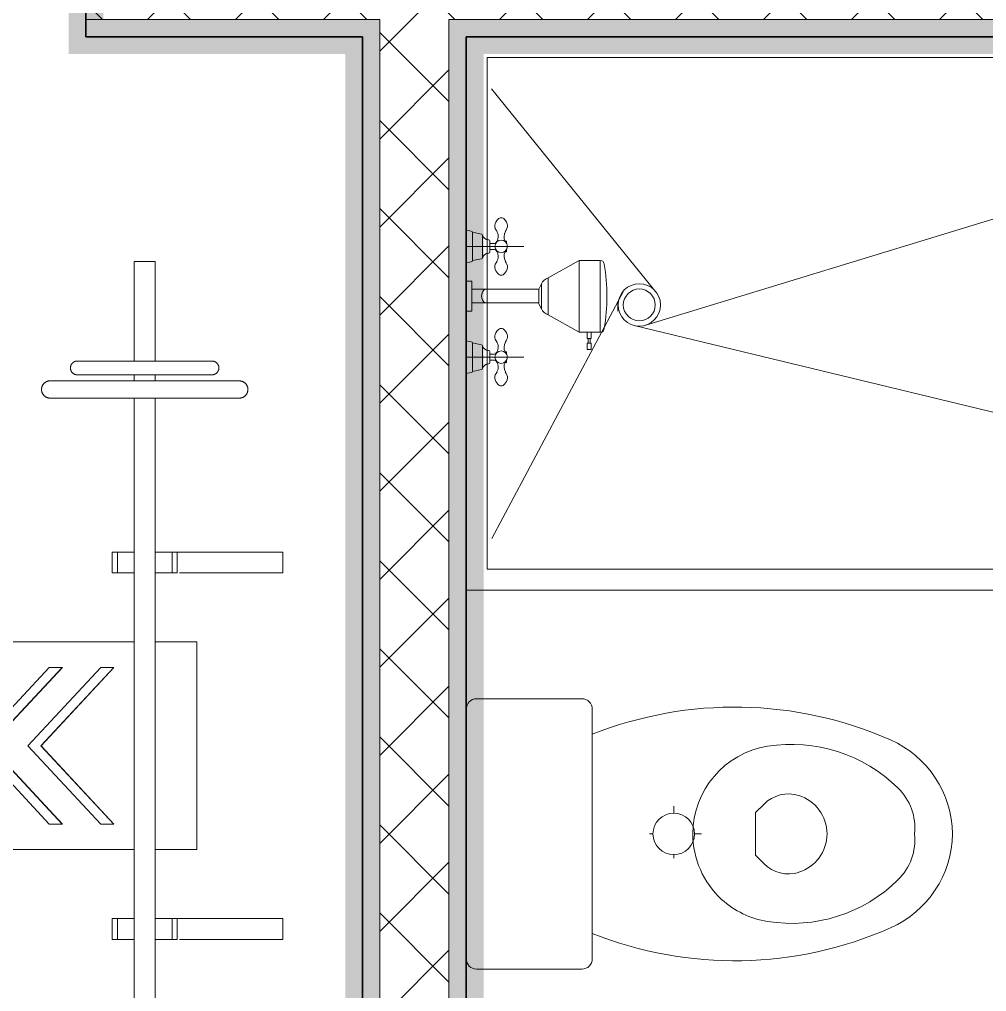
# Model space of a CAD drawing. Header units: metres. Extents: x -144 to 1000, y -717 to 29.
# Drawn here: x 834.612 to 836.01, y -563.249 to -561.844 of the extents above; entities that cross this region are included whole.
import ezdxf

# ---------------------------------------------------------------- set-up
doc = ezdxf.new("R2010")
doc.units = ezdxf.units.M
doc.layers.get('0').update_dxf_attribs({"color": 1})
doc.layers.add('00-MEDICION', color=30, linetype='Continuous')
for name, color, linetype, lineweight in [('A-GENM', 1, 'Continuous', 9), ('A-WALL', 4, 'Continuous', 9), ('P-SANR-FIXT', 1, 'Continuous', 9)]:
    doc.layers.add(name, color=color, linetype=linetype, lineweight=lineweight)
doc.layers.add('A-WALL-PATT', color=7, linetype='Continuous', lineweight=35, true_color=0x9c9c9c)

# ---------------------------------------------------------------- blocks, each defined once
blk = doc.blocks.new('H')
at = {"layer": 'A-WALL-PATT', "true_color": 0x747474}
h = blk.add_hatch(color=8, dxfattribs=at)
h.paths.add_polyline_path([(840.9053, -503.0254), (840.9116, -503.0254), (840.9116, -503.0004), (839.3866, -503.0004), (839.3866, -503.0254), (840.8816, -503.0254)])
h.paths.add_polyline_path([(839.2866, -503.0254), (839.2866, -503.0004), (838.8616, -503.0004), (838.8616, -503.0254), (839.2616, -503.0254)])
blk.add_hatch(color=8, dxfattribs=at).paths.add_polyline_path([(839.2866, -505.2504), (839.2866, -503.0254), (839.2616, -503.0254), (839.2616, -505.2504)])
at = {"layer": 'A-WALL-PATT', "lineweight": 5, "true_color": 0x747474}
blk.add_hatch(color=8, dxfattribs=at).paths.add_polyline_path([(839.4116, -505.2254), (839.4116, -503.0254), (839.3866, -503.0254), (839.3866, -505.2254)])
at = {"layer": 'A-GENM'}
for p, q in [((838.9316, -503.3504), (838.9316, -503.4943)), ((838.9616, -503.3504), (838.9316, -503.3504)), ((838.9616, -503.4943), (838.9616, -503.3504)), ((838.8466, -503.4946), (838.847, -503.4945)), ((838.847, -503.4945), (838.8474, -503.4944)), ((838.8474, -503.4944), (838.8478, -503.4944)), ((838.8478, -503.4944), (838.8482, -503.4943)), ((838.8482, -503.4943), (838.8486, -503.4943)), ((838.8486, -503.4943), (838.849, -503.4943)), ((838.849, -503.4943), (838.8492, -503.4943)), ((838.8492, -503.4943), (838.8493, -503.4943)), ((838.8493, -503.4943), (838.8492, -503.4943)), ((838.8493, -503.4943), (838.8495, -503.4943)), ((838.8494, -503.4943), (838.8493, -503.4943)), ((838.8497, -503.4943), (838.8494, -503.4943)), ((838.8495, -503.4943), (838.8499, -503.4943)), ((838.8502, -503.4943), (838.8497, -503.4943)), ((838.8499, -503.4943), (838.8505, -503.4943)), ((838.8508, -503.4943), (838.8502, -503.4943)), ((838.8505, -503.4943), (838.8512, -503.4943)), ((838.8516, -503.4943), (838.8508, -503.4943)), ((838.8512, -503.4943), (838.852, -503.4943)), ((838.8525, -503.4943), (838.8516, -503.4943)), ((838.852, -503.4943), (838.853, -503.4943)), ((838.8536, -503.4943), (838.8525, -503.4943)), ((838.853, -503.4943), (838.8542, -503.4943)), ((838.8549, -503.4943), (838.8536, -503.4943)), ((838.8562, -503.4943), (838.8549, -503.4943)), ((838.8578, -503.4943), (838.8562, -503.4943)), ((838.8594, -503.4943), (838.8578, -503.4943)), ((838.8612, -503.4943), (838.8594, -503.4943)), ((838.8632, -503.4943), (838.8612, -503.4943)), ((838.8652, -503.4943), (838.8632, -503.4943)), ((838.8674, -503.4943), (838.8652, -503.4943)), ((838.8698, -503.4943), (838.8674, -503.4943)), ((838.8722, -503.4943), (838.8698, -503.4943)), ((838.8748, -503.4943), (838.8722, -503.4943)), ((838.8775, -503.4943), (838.8748, -503.4943)), ((838.8803, -503.4943), (838.8775, -503.4943)), ((838.8832, -503.4943), (838.8803, -503.4943)), ((838.8862, -503.4943), (838.8832, -503.4943)), ((838.8893, -503.4943), (838.8862, -503.4943)), ((838.8925, -503.4943), (838.8893, -503.4943)), ((838.8958, -503.4943), (838.8925, -503.4943)), ((838.8991, -503.4943), (838.8958, -503.4943)), ((838.9026, -503.4943), (838.8991, -503.4943)), ((838.9061, -503.4943), (838.9026, -503.4943)), ((838.9096, -503.4943), (838.9061, -503.4943)), ((838.9133, -503.4943), (838.9096, -503.4943)), ((838.9169, -503.4943), (838.9133, -503.4943)), ((838.9207, -503.4943), (838.9169, -503.4943)), ((838.9245, -503.4943), (838.9207, -503.4943)), ((838.9283, -503.4943), (838.9245, -503.4943)), ((838.9321, -503.4943), (838.9283, -503.4943)), ((838.936, -503.4943), (838.9321, -503.4943)), ((838.9398, -503.4943), (838.936, -503.4943)), ((838.9437, -503.4943), (838.9398, -503.4943)), ((838.9476, -503.4943), (838.9437, -503.4943)), ((838.9515, -503.4943), (838.9476, -503.4943)), ((838.9554, -503.4943), (838.9515, -503.4943)), ((838.9593, -503.4943), (838.9554, -503.4943)), ((838.9631, -503.4943), (838.9593, -503.4943)), ((838.9669, -503.4943), (838.9631, -503.4943)), ((838.9707, -503.4943), (838.9669, -503.4943)), ((838.9745, -503.4943), (838.9707, -503.4943)), ((838.9782, -503.4943), (838.9745, -503.4943)), ((838.9818, -503.4943), (838.9782, -503.4943)), ((838.9854, -503.4943), (838.9818, -503.4943)), ((838.989, -503.4943), (838.9854, -503.4943)), ((838.9924, -503.4943), (838.989, -503.4943)), ((838.9958, -503.4943), (838.9924, -503.4943)), ((838.9992, -503.4943), (838.9958, -503.4943)), ((839.0024, -503.4943), (838.9992, -503.4943)), ((839.0055, -503.4943), (839.0024, -503.4943)), ((839.0086, -503.4943), (839.0055, -503.4943)), ((839.0115, -503.4943), (839.0086, -503.4943)), ((839.0144, -503.4943), (839.0115, -503.4943)), ((839.0171, -503.4943), (839.0144, -503.4943)), ((839.0197, -503.4943), (839.0171, -503.4943)), ((839.0222, -503.4943), (839.0197, -503.4943)), ((839.0246, -503.4943), (839.0222, -503.4943)), ((839.0269, -503.4943), (839.0246, -503.4943)), ((839.029, -503.4943), (839.0269, -503.4943)), ((839.031, -503.4943), (839.029, -503.4943)), ((839.0329, -503.4943), (839.031, -503.4943)), ((839.0346, -503.4943), (839.0329, -503.4943)), ((839.0362, -503.4943), (839.0346, -503.4943)), ((839.0377, -503.4943), (839.0362, -503.4943)), ((839.039, -503.4943), (839.0377, -503.4943)), ((839.0401, -503.4943), (839.039, -503.4943)), ((839.0395, -503.4943), (839.0406, -503.4943)), ((839.0411, -503.4943), (839.0401, -503.4943)), ((839.0406, -503.4943), (839.0415, -503.4943)), ((839.042, -503.4943), (839.0411, -503.4943)), ((839.0415, -503.4943), (839.0423, -503.4943)), ((839.0427, -503.4943), (839.042, -503.4943)), ((839.0423, -503.4943), (839.0429, -503.4943)), ((839.0432, -503.4943), (839.0427, -503.4943)), ((839.0429, -503.4943), (839.0434, -503.4943)), ((839.0436, -503.4943), (839.0432, -503.4943)), ((839.0434, -503.4943), (839.0437, -503.4943)), ((839.0438, -503.4943), (839.0436, -503.4943)), ((839.0437, -503.4943), (839.0439, -503.4943)), ((839.0439, -503.4943), (839.0438, -503.4943)), ((839.0439, -503.4943), (839.0443, -503.4943)), ((839.0439, -503.4943), (839.0439, -503.4943)), ((839.0443, -503.4943), (839.0447, -503.4943)), ((839.0447, -503.4943), (839.0451, -503.4943)), ((839.0451, -503.4943), (839.0455, -503.4944)), ((839.0455, -503.4944), (839.0459, -503.4945)), ((839.0459, -503.4945), (839.0463, -503.4945)), ((838.8392, -503.504), (838.8393, -503.5036)), ((838.8392, -503.5044), (838.8392, -503.504)), ((838.8392, -503.5048), (838.8392, -503.5044)), ((838.8393, -503.5052), (838.8392, -503.5048)), ((838.8393, -503.5028), (838.8394, -503.5024)), ((838.8393, -503.5032), (838.8393, -503.5028)), ((838.8393, -503.5036), (838.8393, -503.5032)), ((838.8393, -503.5056), (838.8393, -503.5052)), ((838.8394, -503.506), (838.8393, -503.5056)), ((838.8394, -503.5024), (838.8395, -503.502)), ((838.8395, -503.5063), (838.8394, -503.506)), ((838.8395, -503.502), (838.8396, -503.5016)), ((838.8395, -503.5067), (838.8395, -503.5063)), ((838.8397, -503.5071), (838.8395, -503.5067)), ((838.8396, -503.5016), (838.8397, -503.5012)), ((838.8397, -503.5012), (838.8398, -503.5008)), ((838.8398, -503.5075), (838.8397, -503.5071)), ((838.8398, -503.5008), (838.84, -503.5005)), ((838.8399, -503.5079), (838.8398, -503.5075)), ((838.8401, -503.5082), (838.8399, -503.5079)), ((838.84, -503.5005), (838.8401, -503.5001)), ((838.8401, -503.5001), (838.8403, -503.4997)), ((838.8402, -503.5086), (838.8401, -503.5082)), ((838.8403, -503.4997), (838.8405, -503.4994)), ((838.8405, -503.4994), (838.8407, -503.499)), ((838.8407, -503.499), (838.8409, -503.4987)), ((838.8409, -503.4987), (838.8411, -503.4984)), ((838.8411, -503.4984), (838.8414, -503.498)), ((838.8414, -503.498), (838.8416, -503.4977)), ((838.8416, -503.4977), (838.8419, -503.4974)), ((838.8419, -503.4974), (838.8422, -503.4972)), ((838.8422, -503.4972), (838.8425, -503.4969)), ((838.8425, -503.4969), (838.8428, -503.4966)), ((838.8428, -503.4966), (838.8431, -503.4964)), ((838.8431, -503.4964), (838.8434, -503.4961)), ((838.8434, -503.4961), (838.8437, -503.4959)), ((838.8437, -503.4959), (838.8441, -503.4957)), ((838.8441, -503.4957), (838.8444, -503.4955)), ((838.8444, -503.4955), (838.8448, -503.4953)), ((838.8448, -503.4953), (838.8451, -503.4951)), ((838.8451, -503.4951), (838.8455, -503.495)), ((838.8455, -503.495), (838.8459, -503.4948)), ((838.8459, -503.4948), (838.8463, -503.4947)), ((838.8463, -503.4947), (838.8466, -503.4946)), ((839.0463, -503.4945), (839.0467, -503.4946)), ((839.0467, -503.4946), (839.047, -503.4948)), ((839.047, -503.4948), (839.0474, -503.4949)), ((839.0474, -503.4949), (839.0478, -503.495)), ((839.0478, -503.495), (839.0482, -503.4952)), ((839.0482, -503.4952), (839.0485, -503.4954)), ((839.0485, -503.4954), (839.0489, -503.4956)), ((839.0489, -503.4956), (839.0492, -503.4958)), ((839.0492, -503.4958), (839.0495, -503.496)), ((839.0495, -503.496), (839.0499, -503.4962)), ((839.0499, -503.4962), (839.0502, -503.4965)), ((839.0502, -503.4965), (839.0505, -503.4967)), ((839.0505, -503.4967), (839.0508, -503.497)), ((839.0508, -503.497), (839.0511, -503.4973)), ((839.0511, -503.4973), (839.0513, -503.4976)), ((839.0513, -503.4976), (839.0516, -503.4979)), ((839.0516, -503.4979), (839.0519, -503.4982)), ((839.0519, -503.4982), (839.0521, -503.4985)), ((839.0521, -503.4985), (839.0523, -503.4989)), ((839.0523, -503.4989), (839.0525, -503.4992)), ((839.0525, -503.4992), (839.0527, -503.4995)), ((839.0527, -503.4995), (839.0529, -503.4999)), ((839.053, -503.5084), (839.0528, -503.5088)), ((839.0529, -503.4999), (839.0531, -503.5003)), ((839.0531, -503.508), (839.053, -503.5084)), ((839.0531, -503.5003), (839.0532, -503.5006)), ((839.0533, -503.5077), (839.0531, -503.508)), ((839.0532, -503.5006), (839.0534, -503.501)), ((839.0534, -503.5073), (839.0533, -503.5077)), ((839.0534, -503.501), (839.0535, -503.5014)), ((839.0535, -503.5069), (839.0534, -503.5073)), ((839.0535, -503.5014), (839.0536, -503.5018)), ((839.0536, -503.5065), (839.0535, -503.5069)), ((839.0536, -503.5018), (839.0537, -503.5022)), ((839.0537, -503.5061), (839.0536, -503.5065)), ((839.0537, -503.5022), (839.0538, -503.5026)), ((839.0538, -503.5057), (839.0537, -503.5061)), ((839.0538, -503.5026), (839.0538, -503.5029)), ((839.0538, -503.5029), (839.0539, -503.5033)), ((839.0539, -503.5049), (839.0538, -503.5053)), ((839.0538, -503.5053), (839.0538, -503.5057)), ((839.0539, -503.5033), (839.0539, -503.5037)), ((839.0539, -503.5037), (839.0539, -503.5041)), ((839.0539, -503.5041), (839.0539, -503.5045)), ((839.0539, -503.5045), (839.0539, -503.5049)), ((838.8404, -503.509), (838.8402, -503.5086)), ((838.8406, -503.5093), (838.8404, -503.509)), ((838.8408, -503.5097), (838.8406, -503.5093)), ((838.841, -503.51), (838.8408, -503.5097)), ((838.8413, -503.5103), (838.841, -503.51)), ((838.8415, -503.5106), (838.8413, -503.5103)), ((838.8418, -503.5109), (838.8415, -503.5106)), ((838.8421, -503.5112), (838.8418, -503.5109)), ((838.8423, -503.5115), (838.8421, -503.5112)), ((838.8426, -503.5118), (838.8423, -503.5115)), ((838.8429, -503.512), (838.8426, -503.5118)), ((838.8433, -503.5123), (838.8429, -503.512)), ((838.8436, -503.5125), (838.8433, -503.5123)), ((838.8439, -503.5127), (838.8436, -503.5125)), ((838.8443, -503.5129), (838.8439, -503.5127)), ((838.8446, -503.5131), (838.8443, -503.5129)), ((838.845, -503.5133), (838.8446, -503.5131)), ((838.8453, -503.5135), (838.845, -503.5133)), ((838.8457, -503.5136), (838.8453, -503.5135)), ((838.8461, -503.5137), (838.8457, -503.5136)), ((838.8465, -503.5139), (838.8461, -503.5137)), ((838.8469, -503.514), (838.8465, -503.5139)), ((838.8472, -503.5141), (838.8469, -503.514)), ((838.8476, -503.5141), (838.8472, -503.5141)), ((838.848, -503.5142), (838.8476, -503.5141)), ((838.8484, -503.5142), (838.848, -503.5142)), ((838.8488, -503.5142), (838.8484, -503.5142)), ((838.8492, -503.5143), (838.8488, -503.5142)), ((838.8493, -503.5143), (838.8492, -503.5143)), ((838.8492, -503.5143), (838.8493, -503.5143)), ((838.8494, -503.5143), (838.8493, -503.5143)), ((838.8493, -503.5143), (838.8495, -503.5143)), ((838.8497, -503.5143), (838.8494, -503.5143)), ((838.8495, -503.5143), (838.8499, -503.5143)), ((838.8502, -503.5143), (838.8497, -503.5143)), ((838.8499, -503.5143), (838.8505, -503.5143)), ((838.8508, -503.5143), (838.8502, -503.5143)), ((838.8505, -503.5143), (838.8512, -503.5143)), ((838.8516, -503.5143), (838.8508, -503.5143)), ((838.8512, -503.5143), (838.852, -503.5143)), ((838.8525, -503.5143), (838.8516, -503.5143)), ((838.852, -503.5143), (838.853, -503.5143)), ((838.8536, -503.5143), (838.8525, -503.5143)), ((838.853, -503.5143), (838.8542, -503.5143)), ((838.8542, -503.5143), (838.8555, -503.5143)), ((838.8555, -503.5143), (838.8569, -503.5143)), ((838.8569, -503.5143), (838.8585, -503.5143)), ((838.8585, -503.5143), (838.8602, -503.5143)), ((838.8602, -503.5143), (838.8621, -503.5143)), ((838.8621, -503.5143), (838.8641, -503.5143)), ((838.8641, -503.5143), (838.8662, -503.5143)), ((838.8662, -503.5143), (838.8685, -503.5143)), ((838.8685, -503.5143), (838.8709, -503.5143)), ((838.8709, -503.5143), (838.8734, -503.5143)), ((838.8734, -503.5143), (838.876, -503.5143)), ((838.876, -503.5143), (838.8788, -503.5143)), ((838.8788, -503.5143), (838.8816, -503.5143)), ((838.8816, -503.5143), (838.8845, -503.5143)), ((838.8845, -503.5143), (838.8876, -503.5143)), ((838.8876, -503.5143), (838.8907, -503.5143)), ((838.8907, -503.5143), (838.894, -503.5143)), ((838.894, -503.5143), (838.8973, -503.5143)), ((838.8973, -503.5143), (838.9007, -503.5143)), ((838.9007, -503.5143), (838.9042, -503.5143)), ((838.9042, -503.5143), (838.9077, -503.5143)), ((838.9077, -503.5143), (838.9113, -503.5143)), ((838.9113, -503.5143), (838.915, -503.5143)), ((838.915, -503.5143), (838.9187, -503.5143)), ((838.9187, -503.5143), (838.9224, -503.5143)), ((838.9224, -503.5143), (838.9262, -503.5143)), ((838.9262, -503.5143), (838.93, -503.5143)), ((838.93, -503.5143), (838.9339, -503.5143)), ((838.9316, -503.5143), (838.9316, -503.5229)), ((838.9339, -503.5143), (838.9377, -503.5143)), ((838.9377, -503.5143), (838.9416, -503.5143)), ((838.9416, -503.5143), (838.9455, -503.5143)), ((838.9455, -503.5143), (838.9494, -503.5143)), ((838.9494, -503.5143), (838.9533, -503.5143)), ((838.9533, -503.5143), (838.9572, -503.5143)), ((838.9572, -503.5143), (838.961, -503.5143)), ((838.961, -503.5143), (838.9649, -503.5143)), ((838.9616, -503.5229), (838.9616, -503.5143)), ((838.9649, -503.5143), (838.9687, -503.5143)), ((838.9687, -503.5143), (838.9725, -503.5143)), ((838.9725, -503.5143), (838.9762, -503.5143)), ((838.9762, -503.5143), (838.9799, -503.5143)), ((838.9799, -503.5143), (838.9835, -503.5143)), ((838.9835, -503.5143), (838.9871, -503.5143)), ((838.9871, -503.5143), (838.9906, -503.5143)), ((838.9906, -503.5143), (838.994, -503.5143)), ((838.994, -503.5143), (838.9974, -503.5143)), ((838.9974, -503.5143), (839.0007, -503.5143)), ((839.0007, -503.5143), (839.0038, -503.5143)), ((839.0038, -503.5143), (839.0069, -503.5143)), ((839.0069, -503.5143), (839.0099, -503.5143)), ((839.0099, -503.5143), (839.0129, -503.5143)), ((839.0129, -503.5143), (839.0156, -503.5143)), ((839.0156, -503.5143), (839.0183, -503.5143)), ((839.0183, -503.5143), (839.0209, -503.5143)), ((839.0209, -503.5143), (839.0234, -503.5143)), ((839.0234, -503.5143), (839.0257, -503.5143)), ((839.0257, -503.5143), (839.0279, -503.5143)), ((839.0279, -503.5143), (839.03, -503.5143)), ((839.03, -503.5143), (839.0319, -503.5143)), ((839.0319, -503.5143), (839.0337, -503.5143)), ((839.0337, -503.5143), (839.0354, -503.5143)), ((839.0354, -503.5143), (839.0369, -503.5143)), ((839.0369, -503.5143), (839.0383, -503.5143)), ((839.0383, -503.5143), (839.0395, -503.5143)), ((839.0401, -503.5143), (839.039, -503.5143)), ((839.0395, -503.5143), (839.0406, -503.5143)), ((839.0411, -503.5143), (839.0401, -503.5143)), ((839.0406, -503.5143), (839.0415, -503.5143)), ((839.042, -503.5143), (839.0411, -503.5143)), ((839.0415, -503.5143), (839.0423, -503.5143)), ((839.0427, -503.5143), (839.042, -503.5143)), ((839.0423, -503.5143), (839.0429, -503.5143)), ((839.0432, -503.5143), (839.0427, -503.5143)), ((839.0429, -503.5143), (839.0434, -503.5143)), ((839.0436, -503.5143), (839.0432, -503.5143)), ((839.0434, -503.5143), (839.0437, -503.5143)), ((839.0438, -503.5143), (839.0436, -503.5143)), ((839.0437, -503.5143), (839.0439, -503.5143)), ((839.0439, -503.5143), (839.0438, -503.5143)), ((839.0441, -503.5143), (839.0439, -503.5143)), ((839.0439, -503.5143), (839.0439, -503.5143)), ((839.0445, -503.5142), (839.0441, -503.5143)), ((839.0449, -503.5142), (839.0445, -503.5142)), ((839.0453, -503.5142), (839.0449, -503.5142)), ((839.0457, -503.5141), (839.0453, -503.5142)), ((839.0461, -503.514), (839.0457, -503.5141)), ((839.0465, -503.5139), (839.0461, -503.514)), ((839.0469, -503.5138), (839.0465, -503.5139)), ((839.0472, -503.5137), (839.0469, -503.5138)), ((839.0476, -503.5135), (839.0472, -503.5137)), ((839.048, -503.5134), (839.0476, -503.5135)), ((839.0483, -503.5132), (839.048, -503.5134)), ((839.0487, -503.513), (839.0483, -503.5132)), ((839.0491, -503.5128), (839.0487, -503.513)), ((839.0494, -503.5126), (839.0491, -503.5128)), ((839.0497, -503.5124), (839.0494, -503.5126)), ((839.05, -503.5121), (839.0497, -503.5124)), ((839.0504, -503.5119), (839.05, -503.5121)), ((839.0507, -503.5116), (839.0504, -503.5119)), ((839.0509, -503.5114), (839.0507, -503.5116)), ((839.0512, -503.5111), (839.0509, -503.5114)), ((839.0515, -503.5108), (839.0512, -503.5111)), ((839.0517, -503.5105), (839.0515, -503.5108)), ((839.052, -503.5101), (839.0517, -503.5105)), ((839.0522, -503.5098), (839.052, -503.5101)), ((839.0524, -503.5095), (839.0522, -503.5098)), ((839.0526, -503.5091), (839.0524, -503.5095)), ((839.0528, -503.5088), (839.0526, -503.5091)), ((838.7974, -503.5351), (838.7975, -503.5346)), ((838.7974, -503.5356), (838.7974, -503.5351)), ((838.7975, -503.5361), (838.7974, -503.5356)), ((838.7975, -503.5341), (838.7976, -503.5336)), ((838.7975, -503.5346), (838.7975, -503.5341)), ((838.7975, -503.5366), (838.7975, -503.5361)), ((838.7975, -503.5371), (838.7975, -503.5366)), ((838.7976, -503.5336), (838.7977, -503.5331)), ((838.7977, -503.5331), (838.7978, -503.5326)), ((838.7978, -503.5326), (838.7979, -503.5321)), ((838.7979, -503.5321), (838.798, -503.5316)), ((838.798, -503.5316), (838.7982, -503.5312)), ((838.7982, -503.5312), (838.7984, -503.5307)), ((838.7984, -503.5307), (838.7986, -503.5302)), ((838.7986, -503.5302), (838.7988, -503.5298)), ((838.7988, -503.5298), (838.799, -503.5293)), ((838.799, -503.5293), (838.7993, -503.5289)), ((838.7993, -503.5289), (838.7995, -503.5285)), ((838.7995, -503.5285), (838.7998, -503.5281)), ((838.7998, -503.5281), (838.8001, -503.5277)), ((838.8001, -503.5277), (838.8005, -503.5273)), ((838.8005, -503.5273), (838.8008, -503.5269)), ((838.8008, -503.5269), (838.8011, -503.5266)), ((838.8011, -503.5266), (838.8015, -503.5262)), ((838.8015, -503.5262), (838.8019, -503.5259)), ((838.8019, -503.5259), (838.8023, -503.5256)), ((838.8023, -503.5256), (838.8027, -503.5253)), ((838.8027, -503.5253), (838.8031, -503.525)), ((838.8031, -503.525), (838.8035, -503.5247)), ((838.8035, -503.5247), (838.8039, -503.5245)), ((838.8039, -503.5245), (838.8044, -503.5242)), ((838.8044, -503.5242), (838.8048, -503.524)), ((838.8048, -503.524), (838.8053, -503.5238)), ((838.8053, -503.5238), (838.8058, -503.5237)), ((838.8058, -503.5237), (838.8062, -503.5235)), ((838.8062, -503.5235), (838.8067, -503.5234)), ((838.8067, -503.5234), (838.8072, -503.5232)), ((838.8072, -503.5232), (838.8077, -503.5231)), ((838.8077, -503.5231), (838.8082, -503.5231)), ((838.8082, -503.5231), (838.8087, -503.523)), ((838.8087, -503.523), (838.8092, -503.523)), ((838.8092, -503.523), (838.8097, -503.5229)), ((838.8097, -503.5229), (838.8099, -503.5229)), ((838.8099, -503.5229), (838.8101, -503.5229)), ((838.81, -503.5229), (838.8099, -503.5229)), ((838.8102, -503.5229), (838.81, -503.5229)), ((838.8101, -503.5229), (838.8104, -503.5229)), ((838.8106, -503.5229), (838.8102, -503.5229)), ((838.8104, -503.5229), (838.8109, -503.5229)), ((838.8113, -503.5229), (838.8106, -503.5229)), ((838.8109, -503.5229), (838.8117, -503.5229)), ((838.8122, -503.5229), (838.8113, -503.5229)), ((838.8117, -503.5229), (838.8127, -503.5229)), ((838.8133, -503.5229), (838.8122, -503.5229)), ((838.8127, -503.5229), (838.8139, -503.5229)), ((838.8146, -503.5229), (838.8133, -503.5229)), ((838.8161, -503.5229), (838.8146, -503.5229)), ((838.8178, -503.5229), (838.8161, -503.5229)), ((838.8198, -503.5229), (838.8178, -503.5229)), ((838.8219, -503.5229), (838.8198, -503.5229)), ((838.8242, -503.5229), (838.8219, -503.5229)), ((838.8268, -503.5229), (838.8242, -503.5229)), ((838.8295, -503.5229), (838.8268, -503.5229)), ((838.8324, -503.5229), (838.8295, -503.5229)), ((838.8355, -503.5229), (838.8324, -503.5229)), ((838.8388, -503.5229), (838.8355, -503.5229)), ((838.8422, -503.5229), (838.8388, -503.5229)), ((838.8458, -503.5229), (838.8422, -503.5229)), ((838.8496, -503.5229), (838.8458, -503.5229)), ((838.8535, -503.5229), (838.8496, -503.5229)), ((838.8576, -503.5229), (838.8535, -503.5229)), ((838.8618, -503.5229), (838.8576, -503.5229)), ((838.8662, -503.5229), (838.8618, -503.5229)), ((838.8707, -503.5229), (838.8662, -503.5229)), ((838.8753, -503.5229), (838.8707, -503.5229)), ((838.88, -503.5229), (838.8753, -503.5229)), ((838.8848, -503.5229), (838.88, -503.5229)), ((838.8898, -503.5229), (838.8848, -503.5229)), ((838.8948, -503.5229), (838.8898, -503.5229)), ((838.8999, -503.5229), (838.8948, -503.5229)), ((838.905, -503.5229), (838.8999, -503.5229)), ((838.9103, -503.5229), (838.905, -503.5229)), ((838.9156, -503.5229), (838.9103, -503.5229)), ((838.9209, -503.5229), (838.9156, -503.5229)), ((838.9263, -503.5229), (838.9209, -503.5229)), ((838.9317, -503.5229), (838.9263, -503.5229)), ((838.9372, -503.5229), (838.9317, -503.5229)), ((838.9427, -503.5229), (838.9372, -503.5229)), ((838.9481, -503.5229), (838.9427, -503.5229)), ((838.9536, -503.5229), (838.9481, -503.5229)), ((838.959, -503.5229), (838.9536, -503.5229)), ((838.9645, -503.5229), (838.959, -503.5229)), ((838.9699, -503.5229), (838.9645, -503.5229)), ((838.9753, -503.5229), (838.9699, -503.5229)), ((838.9806, -503.5229), (838.9753, -503.5229)), ((838.9858, -503.5229), (838.9806, -503.5229)), ((838.991, -503.5229), (838.9858, -503.5229)), ((838.9962, -503.5229), (838.991, -503.5229)), ((839.0012, -503.5229), (838.9962, -503.5229)), ((839.0062, -503.5229), (839.0012, -503.5229)), ((839.0111, -503.5229), (839.0062, -503.5229)), ((839.0159, -503.5229), (839.0111, -503.5229)), ((839.0205, -503.5229), (839.0159, -503.5229)), ((839.0251, -503.5229), (839.0205, -503.5229)), ((839.0295, -503.5229), (839.0251, -503.5229)), ((839.0337, -503.5229), (839.0295, -503.5229)), ((839.0379, -503.5229), (839.0337, -503.5229)), ((839.0419, -503.5229), (839.0379, -503.5229)), ((839.0457, -503.5229), (839.0419, -503.5229)), ((839.0494, -503.5229), (839.0457, -503.5229)), ((839.0529, -503.5229), (839.0494, -503.5229)), ((839.0563, -503.5229), (839.0529, -503.5229)), ((839.0595, -503.5229), (839.0563, -503.5229)), ((839.0625, -503.5229), (839.0595, -503.5229)), ((839.0653, -503.5229), (839.0625, -503.5229)), ((839.0679, -503.5229), (839.0653, -503.5229)), ((839.0703, -503.5229), (839.0679, -503.5229)), ((839.0726, -503.5229), (839.0703, -503.5229)), ((839.0746, -503.5229), (839.0726, -503.5229)), ((839.0764, -503.5229), (839.0746, -503.5229)), ((839.078, -503.5229), (839.0764, -503.5229)), ((839.0794, -503.5229), (839.078, -503.5229)), ((839.0787, -503.5229), (839.08, -503.5229)), ((839.0806, -503.5229), (839.0794, -503.5229)), ((839.08, -503.5229), (839.0811, -503.5229)), ((839.0816, -503.5229), (839.0806, -503.5229)), ((839.0811, -503.5229), (839.082, -503.5229)), ((839.0824, -503.5229), (839.0816, -503.5229)), ((839.082, -503.5229), (839.0826, -503.5229)), ((839.0829, -503.5229), (839.0824, -503.5229)), ((839.0826, -503.5229), (839.0831, -503.5229)), ((839.0832, -503.5229), (839.0829, -503.5229)), ((839.0831, -503.5229), (839.0833, -503.5229)), ((839.0834, -503.5229), (839.0832, -503.5229)), ((839.0833, -503.5229), (839.0834, -503.5229)), ((839.0834, -503.5229), (839.0839, -503.5229)), ((839.0839, -503.5229), (839.0844, -503.523)), ((839.0844, -503.523), (839.0848, -503.523)), ((839.0848, -503.523), (839.0853, -503.5231)), ((839.0853, -503.5231), (839.0858, -503.5232)), ((839.0858, -503.5232), (839.0863, -503.5233)), ((839.0863, -503.5233), (839.0868, -503.5234)), ((839.0868, -503.5234), (839.0873, -503.5236)), ((839.0873, -503.5236), (839.0878, -503.5237)), ((839.0878, -503.5237), (839.0882, -503.5239)), ((839.0882, -503.5239), (839.0887, -503.5241)), ((839.0887, -503.5241), (839.0891, -503.5244)), ((839.0891, -503.5244), (839.0896, -503.5246)), ((839.0896, -503.5246), (839.09, -503.5248)), ((839.09, -503.5248), (839.0904, -503.5251)), ((839.0904, -503.5251), (839.0908, -503.5254)), ((839.0908, -503.5254), (839.0912, -503.5257)), ((839.0912, -503.5257), (839.0916, -503.526)), ((839.0916, -503.526), (839.092, -503.5264)), ((839.092, -503.5264), (839.0923, -503.5267)), ((839.0923, -503.5267), (839.0927, -503.5271)), ((839.0927, -503.5271), (839.093, -503.5275)), ((839.093, -503.5275), (839.0933, -503.5279)), ((839.0933, -503.5279), (839.0936, -503.5283)), ((839.0936, -503.5283), (839.0939, -503.5287)), ((839.0939, -503.5287), (839.0941, -503.5291)), ((839.0941, -503.5291), (839.0944, -503.5295)), ((839.0944, -503.5295), (839.0946, -503.53)), ((839.0946, -503.53), (839.0948, -503.5304)), ((839.0948, -503.5304), (839.095, -503.5309)), ((839.095, -503.5309), (839.0952, -503.5314)), ((839.0952, -503.5314), (839.0953, -503.5319)), ((839.0953, -503.5319), (839.0955, -503.5323)), ((839.0955, -503.5323), (839.0956, -503.5328)), ((839.0956, -503.5328), (839.0957, -503.5333)), ((839.0957, -503.5333), (839.0957, -503.5338)), ((839.0957, -503.5338), (839.0958, -503.5343)), ((839.0958, -503.5343), (839.0958, -503.5348)), ((839.0958, -503.5348), (839.0959, -503.5353)), ((839.0959, -503.5353), (839.0958, -503.5358)), ((839.0958, -503.5358), (839.0958, -503.5363)), ((839.0958, -503.5363), (839.0958, -503.5368)), ((838.7976, -503.5376), (838.7975, -503.5371)), ((838.7977, -503.5381), (838.7976, -503.5376)), ((838.7978, -503.5385), (838.7977, -503.5381)), ((838.798, -503.539), (838.7978, -503.5385)), ((838.7981, -503.5395), (838.798, -503.539)), ((838.7983, -503.54), (838.7981, -503.5395)), ((838.7985, -503.5404), (838.7983, -503.54)), ((838.7987, -503.5409), (838.7985, -503.5404)), ((838.7989, -503.5413), (838.7987, -503.5409)), ((838.7992, -503.5418), (838.7989, -503.5413)), ((838.7994, -503.5422), (838.7992, -503.5418)), ((838.7997, -503.5426), (838.7994, -503.5422)), ((838.8, -503.543), (838.7997, -503.5426)), ((838.8003, -503.5434), (838.8, -503.543)), ((838.8006, -503.5438), (838.8003, -503.5434)), ((838.801, -503.5441), (838.8006, -503.5438)), ((838.8013, -503.5445), (838.801, -503.5441)), ((838.8017, -503.5448), (838.8013, -503.5445)), ((838.8021, -503.5452), (838.8017, -503.5448)), ((838.8025, -503.5455), (838.8021, -503.5452)), ((838.8029, -503.5458), (838.8025, -503.5455)), ((838.8033, -503.546), (838.8029, -503.5458)), ((838.8037, -503.5463), (838.8033, -503.546)), ((838.8042, -503.5465), (838.8037, -503.5463)), ((838.8046, -503.5467), (838.8042, -503.5465)), ((838.8051, -503.547), (838.8046, -503.5467)), ((838.8055, -503.5471), (838.8051, -503.547)), ((838.806, -503.5473), (838.8055, -503.5471)), ((838.8065, -503.5475), (838.806, -503.5473)), ((838.807, -503.5476), (838.8065, -503.5475)), ((838.8075, -503.5477), (838.807, -503.5476)), ((838.808, -503.5478), (838.8075, -503.5477)), ((838.8084, -503.5478), (838.808, -503.5478)), ((838.8089, -503.5479), (838.8084, -503.5478)), ((838.8094, -503.5479), (838.8089, -503.5479)), ((838.8099, -503.5479), (838.8094, -503.5479)), ((838.81, -503.5479), (838.8099, -503.5479)), ((838.8099, -503.5479), (838.8101, -503.5479)), ((838.8102, -503.5479), (838.81, -503.5479)), ((838.8101, -503.5479), (838.8104, -503.5479)), ((838.8106, -503.5479), (838.8102, -503.5479)), ((838.8104, -503.5479), (838.8109, -503.5479)), ((838.8113, -503.5479), (838.8106, -503.5479)), ((838.8109, -503.5479), (838.8117, -503.5479)), ((838.8122, -503.5479), (838.8113, -503.5479)), ((838.8117, -503.5479), (838.8127, -503.5479)), ((838.8133, -503.5479), (838.8122, -503.5479)), ((838.8127, -503.5479), (838.8139, -503.5479)), ((838.8146, -503.5479), (838.8133, -503.5479)), ((838.8139, -503.5479), (838.8153, -503.5479)), ((838.8153, -503.5479), (838.8169, -503.5479)), ((838.8169, -503.5479), (838.8187, -503.5479)), ((838.8187, -503.5479), (838.8207, -503.5479)), ((838.8207, -503.5479), (838.823, -503.5479)), ((838.823, -503.5479), (838.8254, -503.5479)), ((838.8254, -503.5479), (838.828, -503.5479)), ((838.828, -503.5479), (838.8308, -503.5479)), ((838.8308, -503.5479), (838.8338, -503.5479)), ((838.8338, -503.5479), (838.837, -503.5479)), ((838.837, -503.5479), (838.8403, -503.5479)), ((838.8403, -503.5479), (838.8439, -503.5479)), ((838.8439, -503.5479), (838.8476, -503.5479)), ((838.8476, -503.5479), (838.8514, -503.5479)), ((838.8514, -503.5479), (838.8554, -503.5479)), ((838.8554, -503.5479), (838.8595, -503.5479)), ((838.8595, -503.5479), (838.8638, -503.5479)), ((838.8638, -503.5479), (838.8682, -503.5479)), ((838.8682, -503.5479), (838.8728, -503.5479)), ((838.8728, -503.5479), (838.8774, -503.5479)), ((838.8774, -503.5479), (838.8822, -503.5479)), ((838.8822, -503.5479), (838.8871, -503.5479)), ((838.8871, -503.5479), (838.8921, -503.5479)), ((838.8921, -503.5479), (838.8971, -503.5479)), ((838.8971, -503.5479), (838.9022, -503.5479)), ((838.9022, -503.5479), (838.9075, -503.5479)), ((838.9075, -503.5479), (838.9127, -503.5479)), ((838.9127, -503.5479), (838.918, -503.5479)), ((838.918, -503.5479), (838.9234, -503.5479)), ((838.9234, -503.5479), (838.9288, -503.5479)), ((838.9288, -503.5479), (838.9343, -503.5479)), ((838.9316, -503.5482), (838.9316, -504.5529)), ((838.9343, -503.5479), (838.9397, -503.5479)), ((838.9397, -503.5479), (838.9452, -503.5479)), ((838.9452, -503.5479), (838.9506, -503.5479)), ((838.9506, -503.5479), (838.9561, -503.5479)), ((838.9561, -503.5479), (838.9615, -503.5479)), ((838.9615, -503.5479), (838.967, -503.5479)), ((838.9616, -504.5529), (838.9616, -503.5482)), ((838.967, -503.5479), (838.9724, -503.5479)), ((838.9724, -503.5479), (838.9777, -503.5479)), ((838.9777, -503.5479), (838.983, -503.5479)), ((838.983, -503.5479), (838.9882, -503.5479)), ((838.9882, -503.5479), (838.9934, -503.5479)), ((838.9934, -503.5479), (838.9985, -503.5479)), ((838.9985, -503.5479), (839.0035, -503.5479)), ((839.0035, -503.5479), (839.0085, -503.5479)), ((839.0085, -503.5479), (839.0133, -503.5479)), ((839.0133, -503.5479), (839.018, -503.5479)), ((839.018, -503.5479), (839.0226, -503.5479)), ((839.0226, -503.5479), (839.0271, -503.5479)), ((839.0271, -503.5479), (839.0315, -503.5479)), ((839.0315, -503.5479), (839.0357, -503.5479)), ((839.0357, -503.5479), (839.0398, -503.5479)), ((839.0398, -503.5479), (839.0437, -503.5479)), ((839.0437, -503.5479), (839.0475, -503.5479)), ((839.0475, -503.5479), (839.0511, -503.5479)), ((839.0511, -503.5479), (839.0545, -503.5479)), ((839.0545, -503.5479), (839.0578, -503.5479)), ((839.0578, -503.5479), (839.0609, -503.5479)), ((839.0609, -503.5479), (839.0638, -503.5479)), ((839.0638, -503.5479), (839.0665, -503.5479)), ((839.0665, -503.5479), (839.069, -503.5479)), ((839.069, -503.5479), (839.0714, -503.5479)), ((839.0714, -503.5479), (839.0735, -503.5479)), ((839.0735, -503.5479), (839.0755, -503.5479)), ((839.0755, -503.5479), (839.0772, -503.5479)), ((839.0772, -503.5479), (839.0787, -503.5479)), ((839.0794, -503.5479), (839.078, -503.5479)), ((839.0787, -503.5479), (839.08, -503.5479)), ((839.0806, -503.5479), (839.0794, -503.5479)), ((839.08, -503.5479), (839.0811, -503.5479)), ((839.0816, -503.5479), (839.0806, -503.5479)), ((839.0811, -503.5479), (839.082, -503.5479)), ((839.0824, -503.5479), (839.0816, -503.5479)), ((839.082, -503.5479), (839.0826, -503.5479)), ((839.0829, -503.5479), (839.0824, -503.5479)), ((839.0826, -503.5479), (839.0831, -503.5479)), ((839.0832, -503.5479), (839.0829, -503.5479)), ((839.0831, -503.5479), (839.0833, -503.5479)), ((839.0834, -503.5479), (839.0832, -503.5479)), ((839.0833, -503.5479), (839.0834, -503.5479)), ((839.0836, -503.5479), (839.0834, -503.5479)), ((839.0841, -503.5479), (839.0836, -503.5479)), ((839.0846, -503.5479), (839.0841, -503.5479)), ((839.0851, -503.5478), (839.0846, -503.5479)), ((839.0856, -503.5477), (839.0851, -503.5478)), ((839.0861, -503.5476), (839.0856, -503.5477)), ((839.0866, -503.5475), (839.0861, -503.5476)), ((839.0871, -503.5474), (839.0866, -503.5475)), ((839.0875, -503.5472), (839.0871, -503.5474)), ((839.088, -503.547), (839.0875, -503.5472)), ((839.0885, -503.5468), (839.088, -503.547)), ((839.0889, -503.5466), (839.0885, -503.5468)), ((839.0894, -503.5464), (839.0889, -503.5466)), ((839.0898, -503.5461), (839.0894, -503.5464)), ((839.0902, -503.5459), (839.0898, -503.5461)), ((839.0906, -503.5456), (839.0902, -503.5459)), ((839.091, -503.5453), (839.0906, -503.5456)), ((839.0914, -503.545), (839.091, -503.5453)), ((839.0918, -503.5447), (839.0914, -503.545)), ((839.0922, -503.5443), (839.0918, -503.5447)), ((839.0925, -503.544), (839.0922, -503.5443)), ((839.0928, -503.5436), (839.0925, -503.544)), ((839.0932, -503.5432), (839.0928, -503.5436)), ((839.0935, -503.5428), (839.0932, -503.5432)), ((839.0937, -503.5424), (839.0935, -503.5428)), ((839.094, -503.542), (839.0937, -503.5424)), ((839.0943, -503.5415), (839.094, -503.542)), ((839.0945, -503.5411), (839.0943, -503.5415)), ((839.0947, -503.5406), (839.0945, -503.5411)), ((839.0949, -503.5402), (839.0947, -503.5406)), ((839.0951, -503.5397), (839.0949, -503.5402)), ((839.0953, -503.5392), (839.0951, -503.5397)), ((839.0954, -503.5388), (839.0953, -503.5392)), ((839.0955, -503.5383), (839.0954, -503.5388)), ((839.0956, -503.5378), (839.0955, -503.5383)), ((839.0957, -503.5373), (839.0956, -503.5378)), ((839.0958, -503.5368), (839.0957, -503.5373)), ((838.8996, -503.7704), (838.8996, -503.8004)), ((838.8998, -503.7704), (838.9071, -503.7704)), ((838.8998, -503.8004), (838.8998, -503.7704)), ((838.9071, -503.8004), (838.9071, -503.7704)), ((838.9862, -503.7704), (838.9935, -503.7704)), ((838.9862, -503.7704), (838.9862, -503.8004)), ((838.9935, -503.8004), (838.9935, -503.7704)), ((838.9935, -503.7704), (838.9962, -503.7704)), ((838.9937, -503.8004), (838.9937, -503.7704)), ((838.9962, -503.7704), (838.9994, -503.7704)), ((838.9994, -503.7704), (839.0026, -503.7704)), ((839.0026, -503.7704), (839.0058, -503.7704)), ((839.0058, -503.7704), (839.0066, -503.7704)), ((839.1466, -503.7704), (839.0066, -503.7704)), ((839.1466, -503.7754), (839.1466, -503.7704)), ((839.1466, -503.7754), (839.1466, -503.7954)), ((838.9071, -503.8004), (838.8998, -503.8004)), ((838.9935, -503.8004), (838.9862, -503.8004)), ((839.0003, -503.8004), (838.9971, -503.8004)), ((839.0034, -503.8004), (839.0003, -503.8004)), ((839.0066, -503.8004), (839.0034, -503.8004)), ((839.0066, -503.8004), (839.1466, -503.8004)), ((839.1466, -503.8004), (839.1466, -503.7954)), ((838.133, -503.9004), (838.9318, -503.9004)), ((838.9616, -503.9004), (838.9955, -503.9004)), ((839.0149, -503.9004), (838.9955, -503.9004)), ((839.0149, -503.9004), (839.0222, -503.9004)), ((839.0222, -503.9004), (839.0222, -504.2004)), ((838.8087, -503.9373), (838.7033, -504.0504)), ((838.7219, -504.0504), (838.8273, -503.9373)), ((838.8277, -503.9373), (838.7223, -504.0504)), ((838.8832, -503.9373), (838.7778, -504.0504)), ((838.7965, -504.0504), (838.9019, -503.9373)), ((838.9022, -503.9373), (838.7968, -504.0504)), ((838.8273, -503.9373), (838.8087, -503.9373)), ((838.8277, -503.9373), (838.8273, -503.9373)), ((838.9019, -503.9373), (838.8832, -503.9373)), ((838.9022, -503.9373), (838.9019, -503.9373)), ((838.7033, -504.0504), (838.8087, -504.1636)), ((838.8273, -504.1636), (838.7219, -504.0504)), ((838.7223, -504.0504), (838.8277, -504.1636)), ((838.7778, -504.0504), (838.8832, -504.1636)), ((838.9019, -504.1636), (838.7965, -504.0504)), ((838.7968, -504.0504), (838.7965, -504.0504)), ((838.7968, -504.0504), (838.9022, -504.1636)), ((838.8087, -504.1636), (838.8273, -504.1636)), ((838.8277, -504.1636), (838.8273, -504.1636)), ((838.8832, -504.1636), (838.9019, -504.1636)), ((838.9022, -504.1636), (838.9019, -504.1636)), ((838.9316, -504.2004), (838.133, -504.2004)), ((838.9955, -504.2004), (838.9614, -504.2004)), ((838.9955, -504.2004), (839.0149, -504.2004)), ((839.0222, -504.2004), (839.0149, -504.2004)), ((838.8996, -504.3004), (838.8996, -504.3304)), ((838.8998, -504.3004), (838.9071, -504.3004)), ((838.8998, -504.3304), (838.8998, -504.3004)), ((838.9071, -504.3304), (838.9071, -504.3004)), ((838.9862, -504.3004), (838.9935, -504.3004)), ((838.9862, -504.3004), (838.9862, -504.3304)), ((838.9935, -504.3304), (838.9935, -504.3004)), ((838.9935, -504.3004), (838.9962, -504.3004)), ((838.9937, -504.3304), (838.9937, -504.3004)), ((838.9962, -504.3004), (838.9994, -504.3004)), ((838.9994, -504.3004), (839.0026, -504.3004)), ((839.0026, -504.3004), (839.0058, -504.3004)), ((839.0058, -504.3004), (839.0066, -504.3004)), ((839.1466, -504.3004), (839.0066, -504.3004)), ((839.1466, -504.3054), (839.1466, -504.3004)), ((839.1466, -504.3054), (839.1466, -504.3254)), ((838.9071, -504.3304), (838.8998, -504.3304)), ((838.9935, -504.3304), (838.9862, -504.3304)), ((839.0003, -504.3304), (838.9971, -504.3304)), ((839.0034, -504.3304), (839.0003, -504.3304)), ((839.0066, -504.3304), (839.0034, -504.3304)), ((839.0066, -504.3304), (839.1466, -504.3304)), ((839.1466, -504.3304), (839.1466, -504.3254))]:
    blk.add_line(p, q, dxfattribs=at)
for points in [[(838.8997, -503.7704), (838.8995, -503.7704), (838.8996, -503.7704), (838.8998, -503.7704)], [(838.9935, -503.7704), (838.9937, -503.7704), (838.9938, -503.7704), (838.9936, -503.7704)], [(838.8998, -503.8004), (838.8996, -503.8004), (838.8995, -503.8004), (838.8997, -503.8004)], [(838.9936, -503.8004), (838.9938, -503.8004), (838.9937, -503.8004), (838.9935, -503.8004)], [(838.8997, -504.3004), (838.8995, -504.3004), (838.8996, -504.3004), (838.8998, -504.3004)], [(838.9935, -504.3004), (838.9937, -504.3004), (838.9938, -504.3004), (838.9936, -504.3004)], [(838.8998, -504.3304), (838.8996, -504.3304), (838.8995, -504.3304), (838.8997, -504.3304)], [(838.9936, -504.3304), (838.9938, -504.3304), (838.9937, -504.3304), (838.9935, -504.3304)]]:
    blk.add_open_spline(points, degree=3, dxfattribs=at)
for points, knots in [([(838.9072, -503.7704), (838.9078, -503.7704), (838.9151, -503.7704), (838.9187, -503.7704), (838.9317, -503.7704)], [0.0064996, 0.0064996, 0.0064996, 0.0064996, 0.0830202, 0.139273, 0.139273, 0.139273, 0.139273]), ([(838.9618, -503.7704), (838.9746, -503.7704), (838.9782, -503.7704), (838.9855, -503.7704), (838.9861, -503.7704)], [0.0169356, 0.0169356, 0.0169356, 0.0169356, 0.0729707, 0.1494913, 0.1494913, 0.1494913, 0.1494913]), ([(838.9317, -503.8004), (838.9187, -503.8004), (838.9151, -503.8004), (838.9078, -503.8004), (838.9072, -503.8004)], [-0.1392886, -0.1392886, -0.1392886, -0.1392886, -0.0830202, -0.0064996, -0.0064996, -0.0064996, -0.0064996]), ([(838.9861, -503.8004), (838.9855, -503.8004), (838.9782, -503.8004), (838.9746, -503.8004), (838.9618, -503.8004)], [-0.1494913, -0.1494913, -0.1494913, -0.1494913, -0.0729707, -0.0169356, -0.0169356, -0.0169356, -0.0169356]), ([(838.9072, -504.3004), (838.9078, -504.3004), (838.9151, -504.3004), (838.9187, -504.3004), (838.9315, -504.3004)], [0.0064996, 0.0064996, 0.0064996, 0.0064996, 0.0830202, 0.1390553, 0.1390553, 0.1390553, 0.1390553]), ([(838.9616, -504.3004), (838.9746, -504.3004), (838.9782, -504.3004), (838.9855, -504.3004), (838.9861, -504.3004)], [0.0167024, 0.0167024, 0.0167024, 0.0167024, 0.0729707, 0.1494913, 0.1494913, 0.1494913, 0.1494913]), ([(838.9315, -504.3304), (838.9187, -504.3304), (838.9151, -504.3304), (838.9078, -504.3304), (838.9072, -504.3304)], [-0.1390553, -0.1390553, -0.1390553, -0.1390553, -0.0830202, -0.0064996, -0.0064996, -0.0064996, -0.0064996]), ([(838.9861, -504.3304), (838.9855, -504.3304), (838.9782, -504.3304), (838.9746, -504.3304), (838.9616, -504.3304)], [-0.1494913, -0.1494913, -0.1494913, -0.1494913, -0.0729707, -0.0167179, -0.0167179, -0.0167179, -0.0167179])]:
    blk.add_open_spline(points, degree=3, knots=knots, dxfattribs=at)
at = {"layer": 'A-WALL', "lineweight": 35}
for p, q in [((838.8616, -502.8754), (838.8616, -503.0254)), ((838.8616, -503.0254), (839.2616, -503.0254)), ((839.2616, -503.0254), (839.2616, -505.2254)), ((839.4116, -505.2254), (839.4116, -503.0254)), ((839.4116, -503.0254), (840.9116, -503.0254))]:
    blk.add_line(p, q, dxfattribs=at)
at = {"layer": 'A-WALL'}
for p, q in [((838.8616, -503.0004), (839.2866, -503.0004)), ((839.2866, -503.0004), (839.2866, -505.2504)), ((839.3866, -503.0004), (839.3866, -505.3754)), ((839.3866, -503.0004), (841.0366, -503.0004))]:
    blk.add_line(p, q, dxfattribs=at)
at = {"layer": 'A-WALL-PATT', "color": 1, "lineweight": 5, "true_color": 0xff0000}
for p, q in [((839.0131, -503.0004), (838.9131, -502.9004)), ((838.9505, -503.0004), (839.0505, -502.9004)), ((839.1404, -503.0004), (839.0404, -502.9004)), ((839.0777, -503.0004), (839.1777, -502.9004)), ((839.2676, -503.0004), (839.1676, -502.9004)), ((839.205, -503.0004), (839.305, -502.9004)), ((839.3949, -503.0004), (839.2949, -502.9004)), ((839.3323, -503.0004), (839.4323, -502.9004)), ((839.5222, -503.0004), (839.4222, -502.9004)), ((839.4596, -503.0004), (839.5596, -502.9004)), ((839.6495, -503.0004), (839.5495, -502.9004)), ((839.5869, -503.0004), (839.6869, -502.9004)), ((839.7768, -503.0004), (839.6768, -502.9004)), ((839.7141, -503.0004), (839.8141, -502.9004)), ((839.904, -503.0004), (839.804, -502.9004)), ((839.8414, -503.0004), (839.9414, -502.9004)), ((840.0313, -503.0004), (839.9313, -502.9004)), ((839.9687, -503.0004), (840.0687, -502.9004)), ((840.1586, -503.0004), (840.0586, -502.9004)), ((840.096, -503.0004), (840.196, -502.9004)), ((838.8858, -503.0004), (838.8616, -502.9762)), ((839.2866, -503.0462), (839.3323, -503.0004)), ((839.3866, -503.1193), (839.2866, -503.0193)), ((839.2866, -503.1735), (839.3866, -503.0735)), ((839.3866, -503.2466), (839.2866, -503.1466)), ((839.2866, -503.3007), (839.3866, -503.2007)), ((839.3866, -503.3739), (839.2866, -503.2739)), ((839.2866, -503.428), (839.3866, -503.328)), ((839.3866, -503.5012), (839.2866, -503.4012)), ((839.2866, -503.5553), (839.3866, -503.4553)), ((839.3866, -503.6285), (839.2866, -503.5285)), ((839.2866, -503.6826), (839.3866, -503.5826)), ((839.3866, -503.7557), (839.2866, -503.6557)), ((839.2866, -503.8099), (839.3866, -503.7099)), ((839.3866, -503.883), (839.2866, -503.783)), ((839.2866, -503.9371), (839.3866, -503.8371)), ((839.3866, -504.0103), (839.2866, -503.9103)), ((839.2866, -504.0644), (839.3866, -503.9644)), ((839.3866, -504.1376), (839.2866, -504.0376)), ((839.2866, -504.1917), (839.3866, -504.0917)), ((839.3866, -504.2649), (839.2866, -504.1649)), ((839.2866, -504.319), (839.3866, -504.219)), ((839.3866, -504.3921), (839.2866, -504.2921)), ((839.2866, -504.4462), (839.3866, -504.3462))]:
    blk.add_line(p, q, dxfattribs=at)
at = {"layer": 'P-SANR-FIXT'}
for p, q in [((839.4416, -503.7954), (839.4416, -503.0554)), ((839.4416, -503.0554), (840.8816, -503.0554)), ((839.4479, -503.101), (839.6822, -503.3903)), ((840.8028, -503.0964), (839.6713, -503.4423)), ((839.4189, -503.3065), (839.4116, -503.305)), ((839.4205, -503.3081), (839.4205, -503.3492)), ((839.4337, -503.3108), (839.4205, -503.3081)), ((839.4353, -503.3124), (839.4353, -503.3448)), ((839.4456, -503.3206), (839.4456, -503.3366)), ((839.4524, -503.3242), (839.4456, -503.3242)), ((839.4699, -503.3209), (839.4676, -503.3209)), ((839.4699, -503.324), (839.4699, -503.3209)), ((839.4949, -503.3286), (839.4116, -503.3286)), ((839.4524, -503.3331), (839.4456, -503.3331)), ((839.4676, -503.3363), (839.4699, -503.3363)), ((839.4699, -503.3363), (839.4699, -503.3332)), ((839.4116, -503.3523), (839.4189, -503.3508)), ((839.4205, -503.3492), (839.4337, -503.3464)), ((839.53, -503.3742), (839.575, -503.3488)), ((839.575, -503.3488), (839.575, -503.4528)), ((839.575, -503.3488), (839.6054, -503.3488)), ((839.6054, -503.3488), (839.6054, -503.4528)), ((839.4196, -503.3787), (839.4116, -503.3787)), ((839.4196, -503.4222), (839.4196, -503.3787)), ((839.53, -503.4275), (839.53, -503.3742)), ((839.439, -503.3906), (839.4196, -503.3906)), ((839.5165, -503.3906), (839.439, -503.3906)), ((839.4486, -503.751), (839.6392, -503.3924)), ((839.5203, -503.3826), (839.5165, -503.3906)), ((839.5165, -503.3906), (839.5165, -503.4103)), ((839.5203, -503.4191), (839.5203, -503.3826)), ((839.6306, -503.4086), (839.6306, -503.4224)), ((839.4116, -503.4222), (839.4196, -503.4222)), ((839.439, -503.4103), (839.4196, -503.4103)), ((839.5165, -503.4103), (839.439, -503.4103)), ((839.5165, -503.4111), (839.5203, -503.4191)), ((839.575, -503.4528), (839.53, -503.4275)), ((840.8275, -503.7265), (839.6546, -503.443)), ((839.4116, -503.465), (839.4189, -503.4665)), ((839.6054, -503.4528), (839.575, -503.4528)), ((839.5863, -503.4528), (839.5863, -503.4616)), ((839.5863, -503.4616), (839.5922, -503.4616)), ((839.5879, -503.4686), (839.5879, -503.4616)), ((839.5906, -503.4686), (839.5906, -503.4616)), ((839.5922, -503.4616), (839.5922, -503.4528)), ((839.4205, -503.4681), (839.4337, -503.4708)), ((839.4205, -503.5092), (839.4205, -503.4681)), ((839.4353, -503.5048), (839.4353, -503.4724)), ((839.5863, -503.4686), (839.5922, -503.4686)), ((839.5863, -503.4774), (839.5863, -503.4686)), ((839.5922, -503.4774), (839.5863, -503.4774)), ((839.5922, -503.4686), (839.5922, -503.4774)), ((839.4949, -503.4886), (839.4116, -503.4886)), ((839.4456, -503.4966), (839.4456, -503.4806)), ((839.4524, -503.4842), (839.4456, -503.4842)), ((839.4524, -503.4931), (839.4456, -503.4931)), ((839.4676, -503.4809), (839.4699, -503.4809)), ((839.4699, -503.4809), (839.4699, -503.484)), ((839.4699, -503.4932), (839.4699, -503.4963)), ((839.4337, -503.5064), (839.4205, -503.5092)), ((839.4699, -503.4963), (839.4676, -503.4963)), ((839.4189, -503.5108), (839.4116, -503.5123)), ((840.8816, -503.7954), (839.4416, -503.7954)), ((839.4116, -503.8254), (840.9116, -503.8254)), ((839.4266, -503.9825), (839.5788, -503.9825)), ((839.5938, -503.9975), (839.5938, -504.1779)), ((839.5938, -504.3219), (839.5938, -504.0339)), ((839.7116, -504.1379), (839.7116, -504.1479)), ((839.8421, -504.1348), (839.8298, -504.1472)), ((839.8298, -504.1472), (839.8298, -504.2087)), ((839.5938, -504.1779), (839.5938, -504.3584)), ((839.6766, -504.1779), (839.6816, -504.1779)), ((839.7516, -504.1779), (839.7416, -504.1779)), ((839.7116, -504.2129), (839.7116, -504.2079)), ((839.8298, -504.2087), (839.8421, -504.221)), ((839.5788, -504.3734), (839.4266, -504.3734))]:
    blk.add_line(p, q, dxfattribs=at)
for centre, radius in [((839.4621, -503.3286), 0.00903), ((839.6618, -503.4132), 0.0307), ((839.6618, -503.4132), 0.0231), ((839.4621, -503.4886), 0.00903), ((839.7116, -504.1779), 0.03)]:
    blk.add_circle(centre, radius, dxfattribs=at)
for centre, radius, start, end in [((839.4657, -503.299), 0.0127, 131.2787, 220.6125), ((839.4621, -503.2931), 0.00597, 37.4869, 142.5131), ((839.4584, -503.299), 0.0127, 319.3875, 48.7213), ((839.4189, -503.3081), 0.0016, 0, 90), ((839.4337, -503.3124), 0.0016, 0, 90), ((839.4446, -503.314), 0.0133, 316.8648, 30.7592), ((839.4821, -503.3146), 0.0158, 152.3266, 203.7716), ((839.4442, -503.3097), 0.00934, 197.0259, 268.5579), ((839.444, -503.3206), 0.0016, 0, 90), ((839.4524, -503.3218), 0.0024, 270, 324.6965), ((839.4442, -503.3476), 0.00934, 91.4421, 162.9741), ((839.444, -503.3366), 0.0016, 270, 0), ((839.4524, -503.3355), 0.0024, 35.3035, 90), ((839.4446, -503.3432), 0.0133, 329.2408, 43.1352), ((839.4821, -503.3427), 0.0158, 156.2284, 207.6734), ((839.4189, -503.3492), 0.0016, 270, 0), ((839.4337, -503.3448), 0.0016, 270, 0), ((839.4657, -503.3583), 0.0127, 139.3875, 228.7213), ((839.4584, -503.3583), 0.0127, 311.2787, 40.6125), ((839.6054, -503.3544), 0.0056, 360, 90), ((839.4621, -503.3642), 0.00597, 217.4869, 322.5131), ((839.3439, -503.4008), 0.2711, 350.1458, 9.8542), ((839.5348, -503.3894), 0.016, 107.4252, 154.6915), ((839.4452, -503.4004), 0.0116, 122.372, 237.628), ((839.5348, -503.4122), 0.016, 205.3085, 252.5748), ((839.4657, -503.459), 0.0127, 131.2787, 220.6125), ((839.4621, -503.4531), 0.00597, 37.4869, 142.5131), ((839.4584, -503.459), 0.0127, 319.3875, 48.7213), ((839.6054, -503.4472), 0.0056, 270, 360), ((839.4189, -503.4681), 0.0016, 0, 90), ((839.4337, -503.4724), 0.0016, 360, 90), ((839.4442, -503.4697), 0.00934, 197.0259, 268.5579), ((839.444, -503.4806), 0.0016, 0, 90), ((839.4446, -503.474), 0.0133, 316.8648, 30.7592), ((839.4821, -503.4746), 0.0158, 152.3266, 203.7716), ((839.4524, -503.4818), 0.0024, 270, 324.6965), ((839.4524, -503.4955), 0.0024, 35.3035, 90), ((839.4446, -503.5032), 0.0133, 329.2408, 43.1352), ((839.4337, -503.5048), 0.0016, 270, 360), ((839.4442, -503.5076), 0.00934, 91.4421, 162.9741), ((839.444, -503.4966), 0.0016, 270, 0), ((839.4821, -503.5027), 0.0158, 156.2284, 207.6734), ((839.4189, -503.5092), 0.0016, 270, 360), ((839.4657, -503.5183), 0.0127, 139.3875, 228.7213), ((839.4584, -503.5183), 0.0127, 311.2787, 40.6125), ((839.4621, -503.5242), 0.00597, 217.4869, 322.5131), ((839.4266, -503.9975), 0.015, 90, 180), ((839.5788, -503.9975), 0.015, 0, 90), ((839.7997, -504.553), 0.5584, 66.2031, 111.6409), ((839.9645, -504.1793), 0.15, 0.5311, 66.2031), ((839.8674, -504.1779), 0.1282, 99.0939, 180.0015), ((839.8819, -504.2684), 0.2199, 45.6026, 99.0939), ((839.9787, -504.1696), 0.0816, 354.1645, 45.6026), ((839.8775, -504.1702), 0.05, 72.8135, 135), ((839.8751, -504.1779), 0.0581, 287.1829, 72.8135), ((839.8674, -504.1779), 0.1282, 179.9985, 227.5547), ((839.9645, -504.1765), 0.15, 293.7969, 359.4689), ((839.9787, -504.1862), 0.0816, 314.3974, 5.8355), ((839.8775, -504.1857), 0.05, 225, 287.1829), ((839.8819, -504.0874), 0.2199, 260.9061, 314.3974), ((839.8674, -504.1779), 0.1282, 227.5547, 260.9061), ((839.7997, -503.8029), 0.5584, 248.3591, 293.7969), ((839.4266, -504.3584), 0.015, 180, 270), ((839.5788, -504.3584), 0.015, 270, 0)]:
    blk.add_arc(centre, radius, start, end, dxfattribs=at)

msp = doc.modelspace()

# ---------------------------------------------------------------- linework, layer by layer
at = {"layer": '00-MEDICION', "const_width": 0.05}
for points in [[(834.7077, -567.369), (834.7077, -564.069), (835.1077, -564.069), (835.1077, -561.869), (834.7077, -561.869), (834.7077, -561.719), (836.7577, -561.719), (836.7578, -560.419), (836.6578, -560.419), (836.6578, -560.269), (836.2578, -560.269), (836.2578, -560.119), (835.2578, -560.119), (835.2578, -560.269), (834.8575, -560.269), (834.8575, -560.419), (833.0078, -560.419), (833.0078, -560.969), (829.1578, -560.969), (829.1578, -560.419), (827.1577, -560.4191)], [(838.4078, -567.219), (834.8578, -567.219), (834.8578, -564.219), (835.9577, -564.219), (835.9577, -564.069), (835.2577, -564.069), (835.2577, -561.869), (836.7577, -561.869), (836.7578, -564.219), (836.9077, -564.219), (836.9077, -561.8691), (838.4078, -561.8691)]]:
    msp.add_lwpolyline(points, dxfattribs=at)

# ---------------------------------------------------------------- block references
at = {"color": 3}
msp.add_blockref('H', (-4.1539, -58.8435), dxfattribs=at)

doc.saveas('drawing.dxf')
